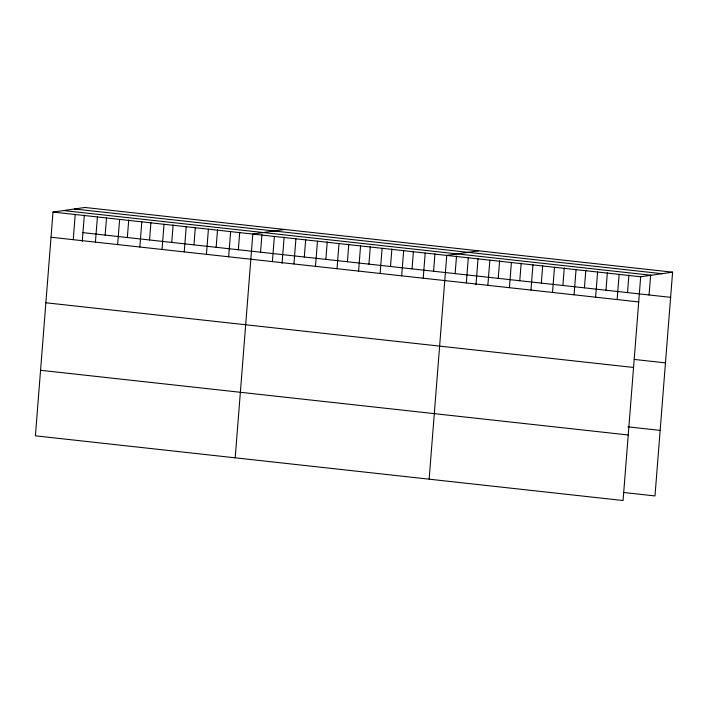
<?xml version="1.0" encoding="UTF-8"?>
<svg xmlns="http://www.w3.org/2000/svg" width="708" height="708" viewBox="0 0 708 708"><rect width="100%" height="100%" fill="white"/><g stroke="black" fill="none" stroke-linecap="round" stroke-linejoin="round"><path stroke-width="1.06" d="M672.6 272.173L84.925 207.479L53.011 212.064L35.4 435.827L623.075 500.521L640.687 276.766L672.6 272.173L654.989 495.936L623.748 492.494M73.234 239.676L75.207 214.506M82.252 241.384L84.323 215.135M95.43 242.118L97.412 216.958M105.147 235.091L106.519 217.577M117.634 244.561L119.617 219.4M127.343 237.534L128.723 220.029M139.83 247.004L141.812 221.843M149.547 239.977L150.928 222.471M162.035 249.455L164.017 224.286M171.743 242.419L173.124 224.914M184.239 251.898L186.213 226.728M193.948 244.862L195.328 227.356M206.435 254.34L208.417 229.171M216.152 247.304L217.524 229.799M228.64 256.783L230.622 231.622M238.348 249.756L239.729 232.251M235.206 457.819L252.818 234.065L284.731 229.472M260.553 252.198L261.933 234.693M272.385 261.597L274.368 236.437M282.067 263.376L284.129 237.136M293.935 263.969L295.917 238.808M304.298 257.013L305.679 239.508M315.485 266.341L317.467 241.18M325.848 259.385L327.229 241.879M337.035 268.721L339.017 243.552M347.398 261.756L348.779 244.251M358.584 271.093L360.558 245.924M368.948 264.128L370.319 246.623M380.125 273.465L382.108 248.296M390.497 266.5L391.869 248.995M401.675 275.837L403.657 250.667M412.038 268.872L413.419 251.367M423.225 278.209L425.207 253.039M433.588 271.244L434.969 253.738M429.145 479.174L446.757 255.411L478.67 250.827M455.138 273.615L456.518 256.11M466.324 282.952L468.298 257.783M475.997 284.731L478.068 258.482M487.865 285.324L489.848 260.155M498.237 278.359L499.609 260.854M509.415 287.696L511.397 262.526M519.778 280.74L521.159 263.226M530.965 290.068L532.947 264.907M541.328 283.111L542.709 265.597M552.514 292.439L554.497 267.279M562.878 285.483L564.258 267.978M574.064 294.811L576.047 269.651M584.427 287.855L585.808 270.35M595.614 297.183L597.587 272.022M605.977 290.227L607.349 272.722M617.155 299.555L619.137 274.394M627.527 292.599L628.899 275.093M649.068 294.971L650.625 275.27M74.393 208.993L662.068 273.686M63.543 210.55L651.218 275.253M53.011 212.064L640.687 276.766M82.942 232.64L670.618 297.342M51.029 237.233L638.705 301.927M634.218 359.434L665.458 362.877M45.87 302.767L633.545 367.461M627.828 426.836L660.148 430.402M40.56 370.284L628.235 434.986"/></g></svg>
